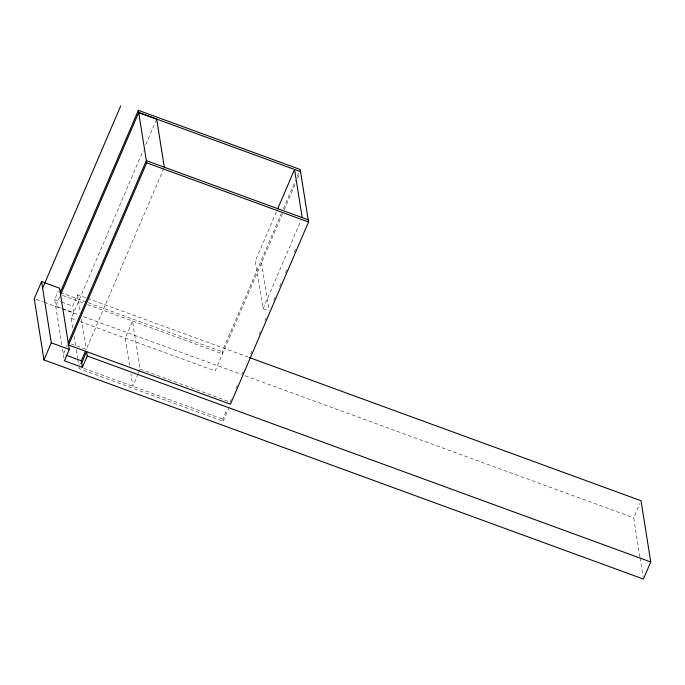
<?xml version="1.0" encoding="UTF-8"?>
<svg xmlns="http://www.w3.org/2000/svg" width="685" height="685" viewBox="0 0 685 685"><rect width="100%" height="100%" fill="white"/><g stroke="black" fill="none" stroke-linecap="round" stroke-linejoin="round"><path stroke-width="0.51" stroke-dasharray="3.42 2.57" d="M61.864 344.82L54.672 299.55L58.336 291.005M59.783 296.622L55.716 306.109L61.71 308.301M62.712 308.67L73.697 312.685L72.661 306.118L77.542 294.73L86.575 298.035M72.756 327.798L71.257 318.379L143.225 150.469M145.742 144.595L156.66 119.13M64.989 350.446L63.362 354.239L65.358 354.967M66.616 346.653L67.43 344.752M79.717 364.608L80.53 362.716M71.24 343.947L86.224 349.427L163.903 168.193M138.139 373.89L132.856 386.229L130.861 373.676M138.55 372.948L140.177 369.147L132.53 321.017L125.209 338.099L129.534 365.302M276.346 211.973L255.291 261.079L263.143 308.721L269.136 310.913M87.569 304.585L222.445 353.888L222.103 351.705L281.304 213.574M283.402 208.677L295.577 180.266M297.256 176.353L299.773 170.471M282.494 213.806L215.124 370.97L80.248 321.667M284.172 209.884L295.509 183.434M297.607 178.537L300.544 171.678M263.143 308.721L300.938 220.553M79.015 367.237L79.254 368.693L223.122 421.292L222.771 419.1L226.838 409.613M230.092 402.018L231.35 399.081M235.974 388.301L237.233 385.364M241.848 374.592L243.107 371.655M250.667 354.017L251.926 351.08M259.067 334.426L260.326 331.489M264.941 320.708L266.2 317.772M273.76 300.141L275.019 297.196M279.634 286.424L280.893 283.487M285.517 272.707L286.775 269.77M294.336 252.14L295.595 249.194M223.122 421.292L230.032 405.16M639.91 556.879L633.702 517.809L639.799 503.569M87.586 298.403L248.287 357.159M60.246 292.538L87.226 302.393M88.228 302.761L222.103 351.705M62.592 295.458L83.579 303.121M54.672 299.55L60.665 301.742M61.667 302.102L72.661 306.118M36.262 299.405L43.283 301.974M44.294 302.342L61.359 308.575M62.361 308.944L78.432 314.817M83.45 316.658L241.094 374.284M245.11 375.748L633.702 517.809M71.257 318.379L76.258 320.203M140.177 369.147L229.09 401.658M83.895 368.333L222.771 419.1M640.073 557.941L643.095 576.95M261.499 262.783L268.811 308.824M77.542 294.73L80.239 311.761M81.404 319.082L86.224 349.427M74.083 336.164L75.581 345.582M76.24 349.77L77.576 358.135M77.739 359.188L78.57 364.42M62.532 349.007L63.953 357.99"/><path stroke-width="1.03" d="M81.695 362.999L86.575 351.61L87.269 355.986L82.388 367.374L64.399 360.807L69.279 349.418L59.552 288.162L41.571 281.586L34.25 298.669L43.977 359.925L643.429 579.065L650.75 561.983L641.023 500.726L249.297 357.519M42.616 288.145L120.706 105.935M60.246 292.538L138.344 110.328L300.193 169.495L308.533 222L230.443 404.21L68.586 345.043L146.684 162.833L138.344 110.328M60.597 294.721L138.695 112.511L300.544 171.678M43.977 359.925L51.298 342.842L41.571 281.586M68.243 342.851L146.333 160.641L308.19 219.808M82.388 367.374L81.344 360.815L85.411 351.328M277.605 209.019L294.55 169.486L302.196 217.616M146.684 162.833L308.533 222M51.298 342.842L69.279 349.418M87.269 355.986L650.75 561.983M66.359 355.335L81.344 360.815M138.695 112.511L156.66 119.13L164.323 167.217"/></g></svg>
